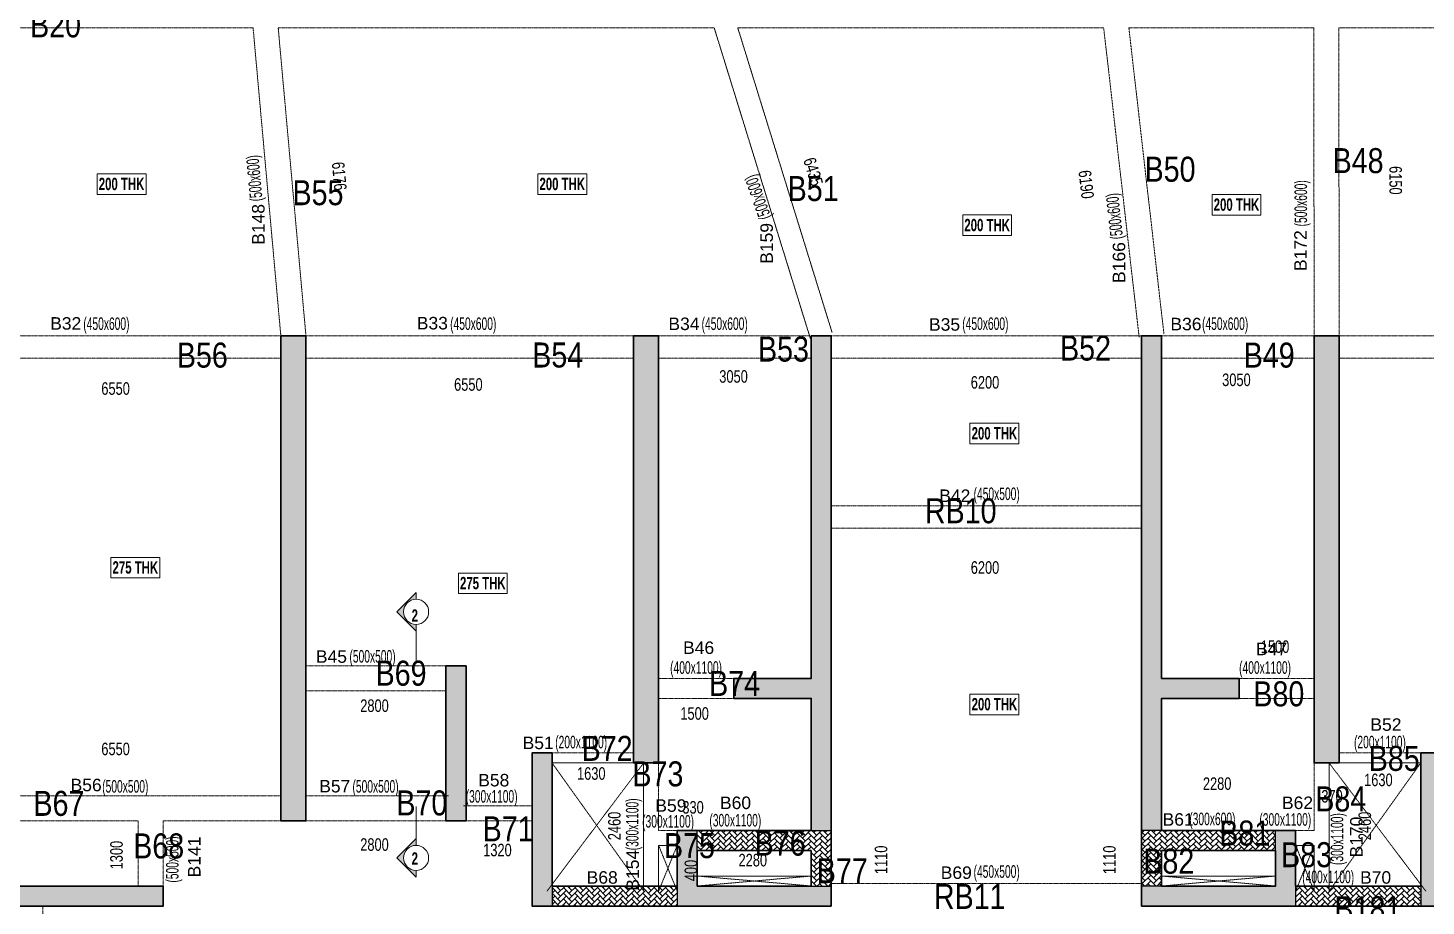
# Model space of a CAD drawing. Header units: millimetres. Extents: x 26 to 72197, y 58 to 62246.
# Drawn here: x 19381 to 47321, y 23782 to 41333 of the extents above; entities that cross this region are included whole.
import ezdxf
from ezdxf.enums import TextEntityAlignment as Align

# ---------------------------------------------------------------- set-up
doc = ezdxf.new("R2010")
doc.units = ezdxf.units.MM
doc.linetypes.add('HIDDEN', pattern=[0.375, 0.25, -0.125])
for name, color, linetype, lineweight in [('A-FLOR-IDEN', 11, 'Continuous', 9), ('A-HIDD-ABVE', 8, 'HIDDEN', 20), ('G-ANNO-SYMB', 1, 'Continuous', 9), ('S-BEAM', 7, 'Continuous', 18), ('S-BEAM-IDEN', 2, 'Continuous', 9), ('S-COL HATCH', 9, 'Continuous', 0), ('S-COLS', 5, 'Continuous', 35)]:
    doc.layers.add(name, color=color, linetype=linetype, lineweight=lineweight)
for name, color, linetype in [('Abhinav working', 6, 'Continuous'), ('Beam Nos', 7, 'Continuous'), ('changes', 7, 'Continuous')]:
    doc.layers.add(name, color=color, linetype=linetype)
doc.styles.add('Dim.s & Anno.(Misc.)', font='ARIALN.TTF')
doc.styles.add('SC-BBS1', font='SansSerif')
doc.styles.add('SOBHA', font='swisscl.ttf')
doc.styles.add('Swis721 LtCn BT', font='swisscl.ttf', dxfattribs={"width": 0.9, "height": 233.355162})
doc.styles.add('Swis721 LtCn BT_B', font='', dxfattribs={"width": 0.9, "height": 246.918336})
doc.styles.get('Swis721 LtCn BT_B').set_extended_font_data('Swis721 LtCn BT', bold=True)
pattern_1 = [(45, (-31966103.18, 21022167.41), (0, 113.13708499), [240, -80]), (135, (-31966046.61, 21022223.98), (9e-15, 113.13708499), [240, -80])]
pattern_2 = [(45, (-31794446.854, 20735559.75), (0, 113.13708499), [240, -80]), (135, (-31794390.286, 20735616.32), (9e-15, 113.13708499), [240, -80])]

# ---------------------------------------------------------------- blocks, each defined once
blk = doc.blocks.new('A$C0921b736')
at = {"layer": 'S-COL HATCH', "transparency": 33554687}
h = blk.add_hatch(color=256, dxfattribs=at)
h.dxf.hatch_style = 1
h.paths.add_polyline_path([(5425, 11675), (5425, 11275), (10175, 11275), (10175, 11675)])
h.paths.add_polyline_path([(5425, 11675), (5975, 11675), (5975, 22675), (5425, 22675)])
h = blk.add_hatch(color=256, dxfattribs=at)
h.dxf.hatch_style = 1
h.paths.add_polyline_path([(12525, 12975), (13025, 12975), (13025, 22675), (12525, 22675)])
h = blk.add_hatch(color=256, dxfattribs=at)
h.dxf.hatch_style = 1
h.paths.add_polyline_path([(19575, 14135), (20075, 14135), (20075, 22675), (19575, 22675)])
h = blk.add_hatch(color=256, dxfattribs=at)
h.dxf.hatch_style = 1
h.paths.add_polyline_path([(23525, 22675), (23125, 22675), (23125, 15825), (21575, 15825), (21575, 15425), (23125, 15425), (23125, 12785), (23525, 12785)])
h = blk.add_hatch(color=256, dxfattribs=at)
h.dxf.hatch_style = 1
h.paths.add_polyline_path([(29725, 12785), (30125, 12785), (30125, 15425), (31675, 15425), (31675, 15825), (30125, 15825), (30125, 22675), (29725, 22675)])
h = blk.add_hatch(color=256, dxfattribs=at)
h.dxf.hatch_style = 1
h.paths.add_polyline_path([(33675, 14135), (33175, 14135), (33175, 22675), (33675, 22675)])
h = blk.add_hatch(color=256, dxfattribs=at)
h.dxf.hatch_style = 1
h.paths.add_polyline_path([(15825, 12975), (16225, 12975), (16225, 16075), (15825, 16075)])
h = blk.add_hatch(color=256, dxfattribs=at)
h.dxf.hatch_style = 1
h.paths.add_polyline_path([(17945, 14335), (17545, 14335), (17545, 11275), (17945, 11275), (17945, 11675)])
h = blk.add_hatch(color=256, dxfattribs=at)
h.dxf.hatch_style = 1
h.paths.add_polyline_path([(35305, 11675), (35305, 11275), (35705, 11275), (35705, 14335), (35305, 14335)])
h = blk.add_hatch(color=256, dxfattribs=at)
h.dxf.hatch_style = 1
h.paths.add_polyline_path([(23525, 11275), (23525, 11675), (23125, 11675), (20845, 11675), (20845, 12385), (20845, 12785), (20445, 12785), (20445, 11675), (20445, 11275)])
at = {"layer": 'S-COL HATCH'}
h = blk.add_hatch(dxfattribs=at)
h.set_pattern_fill('AR-HBONE', color=256, scale=20)
h.set_pattern_definition(pattern_2)
h.paths.add_polyline_path([(23125, 12385), (23125, 11692), (23125, 11692), (23125, 11675), (23525, 11675), (23525, 12785), (20845, 12785), (20845, 12485), (20845, 12385)])
at = {"layer": 'S-COL HATCH', "transparency": 33554687}
h = blk.add_hatch(color=256, dxfattribs=at)
h.dxf.hatch_style = 1
h.paths.add_polyline_path([(32805, 11275), (32805, 11675), (32805, 12785), (32405, 12785), (32405, 12385), (32405, 11675), (30125, 11675), (29725, 11675), (29725, 11275)])
at = {"layer": 'S-COL HATCH'}
h = blk.add_hatch(dxfattribs=at)
h.set_pattern_fill('AR-HBONE', color=256, scale=20)
h.set_pattern_definition(pattern_2)
h.paths.add_polyline_path([(30125, 12385), (30125, 11692), (30125, 11692), (30125, 11675), (29725, 11675), (29725, 12785), (32405, 12785), (32405, 12485), (32405, 12385)])
h = blk.add_hatch(dxfattribs=at)
h.set_pattern_fill('AR-HBONE', color=256, scale=20)
h.set_pattern_definition(pattern_1)
h.paths.add_polyline_path([(20445, 11275), (20445, 11675), (17945, 11675), (17945, 11275)])
h = blk.add_hatch(dxfattribs=at)
h.set_pattern_fill('AR-HBONE', color=256, scale=20)
h.set_pattern_definition(pattern_1)
h.paths.add_polyline_path([(35305, 11275), (35305, 11675), (32805, 11675), (32805, 11275)])
at = {"layer": 'changes'}
for p, q in [((20845, 12385), (20845, 12785)), ((23125, 12785), (23525, 12785)), ((30125, 12785), (29725, 12785)), ((32405, 12385), (32405, 12785)), ((17945, 11675), (17945, 11275)), ((20445, 11675), (20445, 11275)), ((23125, 11675), (23525, 11675)), ((30125, 11675), (29725, 11675)), ((32805, 11675), (32805, 11275)), ((35305, 11675), (35305, 11275))]:
    blk.add_line(p, q, dxfattribs=at)
at = {"layer": 'S-COLS', "elevation": 0}
for points in [[(12525, 12975), (13025, 12975), (13025, 22675), (12525, 22675)], [(15825, 16075), (16225, 16075), (16225, 12975), (15825, 12975)], [(10175, 11675), (5425, 11675), (5425, 11275), (10175, 11275)]]:
    blk.add_lwpolyline(points, close=True, dxfattribs=at)
at = {"layer": 'S-COLS'}
for points in [[(23525, 11275), (23525, 22675), (23125, 22675), (23125, 15825), (21575, 15825), (21575, 15425), (23125, 15425), (23125, 12785), (20445, 12785), (20445, 11675), (17945, 11675), (17945, 14335), (17545, 14335), (17545, 11275), (23525, 11275)], [(29725, 11275), (29725, 22675), (30125, 22675), (30125, 15825), (31675, 15825), (31675, 15425), (30125, 15425), (30125, 12785), (32805, 12785), (32805, 11675), (35305, 11675), (35305, 14335), (35705, 14335), (35705, 11275), (29725, 11275)]]:
    blk.add_lwpolyline(points, dxfattribs=at)
for points in [[(19575, 14135), (20075, 14135), (20075, 22675), (19575, 22675)], [(33675, 14135), (33175, 14135), (33175, 22675), (33675, 22675)], [(23125, 12385), (20845, 12385), (20845, 11675), (23125, 11675)], [(30125, 12385), (32405, 12385), (32405, 11675), (30125, 11675)]]:
    blk.add_lwpolyline(points, close=True, dxfattribs=at)
blk = doc.blocks.new('Detail View - M_Section Head - Structural Type 1-785420-STILT FLOOR FRAMING PLAN')
at = {"layer": 'G-ANNO-SYMB'}
h = blk.add_hatch(color=9, dxfattribs=at)
edge = h.paths.add_edge_path(flags=0)
edge.add_line((-8.5, 0), (-9.86, 0))
edge.add_line((-9.86, 0), (-5.99, 3.87))
edge.add_line((-5.99, 3.87), (-2.12, 0))
edge.add_line((-2.12, 0), (-3.5, 0))
edge.add_arc((-6, 0), 2.5, 360, 540)
for p, q in [((-5.99, 3.87), (-9.86, 0)), ((-5.99, 3.87), (-2.12, 0)), ((-8.5, 0), (-9.86, 0)), ((-3.5, 0), (-2.12, 0))]:
    blk.add_line(p, q, dxfattribs=at)
at = {"layer": 'G-ANNO-SYMB', "color": 5}
for p, q in [((-5.99, 3.87), (-9.86, 0)), ((-2.12, 0), (-5.99, 3.87)), ((-9.86, 0), (-8.5, 0)), ((-3.5, 0), (4.24, 0)), ((-3.5, 0), (-2.12, 0))]:
    blk.add_line(p, q, dxfattribs=at)
at = {"layer": 'G-ANNO-SYMB'}
blk.add_arc((-6, 0), 2.5, 360, 180, dxfattribs=at)
at = {"layer": 'G-ANNO-SYMB', "color": 5}
for start, end in [(360, 180), (180, 360)]:
    blk.add_arc((-6, 0), 2.5, start, end, dxfattribs=at)

msp = doc.modelspace()

# ---------------------------------------------------------------- linework, layer by layer
at = {"layer": 'A-FLOR-IDEN', "color": 8, "flags": 128}
for points in [[(21740.1, 38416.8), (21740.1, 38004.9), (20762.6, 38004.9), (20762.6, 38416.8)], [(21740.1, 38416.8), (21740.1, 38004.9), (20762.6, 38004.9), (20762.6, 38416.8)], [(30547.6, 38416.8), (30547.6, 38004.9), (29570.1, 38004.9), (29570.1, 38416.8)], [(30547.6, 38416.8), (30547.6, 38004.9), (29570.1, 38004.9), (29570.1, 38416.8)], [(44021.6, 38003.3), (44021.6, 37591.4), (43044.1, 37591.4), (43044.1, 38003.3)], [(44021.6, 38003.3), (44021.6, 37591.4), (43044.1, 37591.4), (43044.1, 38003.3)], [(39038.6, 37594.3), (39038.6, 37182.4), (38061.1, 37182.4), (38061.1, 37594.3)], [(39038.6, 37594.3), (39038.6, 37182.4), (38061.1, 37182.4), (38061.1, 37594.3)], [(39184.3, 33432.5), (39184.3, 33020.7), (38206.8, 33020.7), (38206.8, 33432.5)], [(22015.5, 30751), (22015.5, 30339.2), (21038, 30339.2), (21038, 30751)], [(39184.3, 28018.3), (39184.3, 27606.4), (38206.8, 27606.4), (38206.8, 28018.3)]]:
    msp.add_lwpolyline(points, close=True, dxfattribs=at)
at = {"layer": 'A-FLOR-IDEN', "color": 8, "elevation": 0, "flags": 128}
msp.add_lwpolyline([(28959.5, 30437.6), (28959.5, 30025.8), (27982, 30025.8), (27982, 30437.6)], close=True, dxfattribs=at)
at = {"layer": 'A-HIDD-ABVE', "linetype": 'HIDDEN'}
for p, q in [((29755.1, 24081.9), (31685.1, 26641.9)), ((29855.1, 26641.9), (31685.1, 24081.9)), ((47215.1, 26641.9), (45385.1, 24081.9)), ((47315.1, 24081.9), (45385.1, 26641.9)), ((31985.1, 24991.9), (32355.1, 24081.9)), ((31985.1, 24081.9), (32355.1, 24991.9)), ((45085.1, 24991.9), (44715.1, 24081.9)), ((45085.1, 24081.9), (44715.1, 24991.9)), ((32755.1, 24382.1), (35035.1, 24181.9)), ((32755.1, 24181.9), (35035.1, 24382.1)), ((44315.1, 24382.1), (42035.1, 24181.9)), ((44315.1, 24181.9), (42035.1, 24382.1))]:
    msp.add_line(p, q, dxfattribs=at)
at = {"layer": 'S-BEAM', "linetype": 'HIDDEN'}
for p, q in [((23880.1, 41331.9), (16639.5, 41331.9)), ((23880.1, 41331.9, 0), (24436.1, 35159.5, 0)), ((24382, 41333.1, 0), (24934.1, 35204.4, 0)), ((24382.1, 41331.9), (33095.8, 41331.9)), ((33095.8, 41331.9, 0), (35020.2, 35115.4)), ((40879.5, 41331.9), (33566.9, 41331.9)), ((33566.9, 41331.9, 0), (35450.1, 35248.5)), ((41586.8, 35153.5), (40879.5, 41331.9, 0)), ((42083.5, 35210.4), (41382.6, 41333.1, 0)), ((45077.5, 41331.9), (41382.8, 41331.9)), ((45085.1, 35181.9), (45077.5, 41331.9)), ((45577.7, 41331.9), (52122.8, 41331.9)), ((45585.1, 35181.9), (45577.7, 41331.9)), ((17885.1, 35181.9), (24435.1, 35181.9, 0)), ((31485.1, 35181.9), (24935.1, 35181.9, 0)), ((31985.2, 35181.9), (35007.9, 35181.9)), ((41635.1, 35181.9), (35462.3, 35181.9)), ((45085.1, 35181.9), (42035.1, 35181.9)), ((45585.2, 35181.9), (52135.1, 35181.9, 0)), ((17885.1, 34731.9), (24435.1, 34731.9)), ((31485.1, 34731.9), (24935.1, 34731.9)), ((31985.2, 34731.9), (35035.1, 34731.9)), ((41635.1, 34731.9, 0), (35435.1, 34731.9)), ((45085.1, 34731.9), (42035.1, 34731.9)), ((45585.2, 34731.9), (52135.1, 34731.9)), ((41635.1, 31781.9), (35435.1, 31781.9)), ((41635.1, 31331.9), (35435.1, 31331.9)), ((27735.1, 28581.9, 0), (24935.1, 28581.9, 0)), ((33485.1, 28331.9), (31985.1, 28331.9)), ((43585.1, 28331.9), (45085.1, 28331.9)), ((27735.1, 28081.9, 0), (24935.1, 28081.9, 0)), ((33485.1, 27931.9), (31985.1, 27931.9)), ((43585.1, 27931.9), (45085.1, 27931.9)), ((29855.1, 26841.9), (31485.1, 26841.9)), ((47215.1, 26841.9), (45585.1, 26841.9)), ((31985.1, 26641.9), (31985.1, 25291.9)), ((45085.1, 26641.9), (45085.1, 25291.9)), ((17885.1, 25981.9), (24435.1, 25981.9)), ((24935.1, 25981.9, 0), (27785.1, 25981.9, 0)), ((28085.1, 25781.9, 0), (29455.1, 25781.9)), ((17885.1, 25481.9), (21585.1, 25481.9)), ((21585.1, 24181.9, 0), (21585.1, 25481.9, 0)), ((22085.1, 25481.9), (29455.1, 25481.9)), ((22085.1, 24181.9, 0), (22085.1, 25481.9, 0)), ((31985.1, 25291.9), (32355.1, 25291.9)), ((45085.1, 25291.9), (44715.1, 25291.9)), ((35435.1, 24231.9), (41635.1, 24231.9)), ((19680.8, 21781.9), (19680.8, 23781.9, 0))]:
    msp.add_line(p, q, dxfattribs=at)
at = {"layer": 'S-BEAM'}
for p, q in [((29855.1, 26641.9), (31485.1, 26641.9)), ((31685.1, 26641.9), (31685.1, 24081.9)), ((45385.1, 26641.9), (45385.1, 24081.9)), ((47215.1, 26641.9), (45585.1, 26641.9)), ((31985.1, 24991.9), (31985.1, 24081.9)), ((31985.1, 24991.9), (32355.1, 24991.9)), ((45085.1, 24991.9), (44715.1, 24991.9)), ((45085.1, 24991.9), (45085.1, 24081.9))]:
    msp.add_line(p, q, dxfattribs=at)
at = {"layer": 'S-BEAM', "ltscale": 250000, "elevation": 0}
msp.add_lwpolyline([(69935.6, 37345.3, -0.1044195), (37818.5, 50810.3, 0.059137), (29695.3, 56133.1, 0.059137)], format="xyb", dxfattribs=at)
at = {"layer": 'S-BEAM', "elevation": 0}
for points in [[(35035.1, 24181.9), (32755.1, 24181.9), (32755.1, 24382.1), (35035.1, 24382.1)], [(42035.1, 24181.9), (44315.1, 24181.9), (44315.1, 24382.1), (42035.1, 24382.1)]]:
    msp.add_lwpolyline(points, close=True, dxfattribs=at)
at = {"layer": 'S-BEAM', "color": 6, "ltscale": 250000}
msp.add_arc((85763.3, 120133.7, 0), 84287.8, 235.331836, 259.176604, dxfattribs=at)

# ---------------------------------------------------------------- block references
at = {"layer": 'changes'}
msp.add_blockref('A$C0921b736', (11910.1, 12506.7), dxfattribs=at)
at = {"layer": 'G-ANNO-SYMB', "extrusion": (0, 0, -1), "yscale": 99.99999999999991, "zscale": 99.99999999999991, "rotation": 270}
for p, xscale in [((-27138.5, 29062.3), 99.99999999999991), ((-27138.5, 25344.5), -99.99999999999991)]:
    msp.add_blockref('Detail View - M_Section Head - Structural Type 1-785420-STILT FLOOR FRAMING PLAN', p, dxfattribs=dict(at, xscale=xscale))

# ---------------------------------------------------------------- texts
at = {"layer": 'A-FLOR-IDEN', "color": 1, "char_height": 246.92, "width": 1155, "attachment_point": 2, "line_spacing_factor": 0.964267, "style": 'Swis721 LtCn BT_B'}
for s, insert in [('200 THK', (21251.3, 38338.7)), ('200 THK', (21251.3, 38338.7)), ('200 THK', (30058.8, 38338.7)), ('200 THK', (30058.8, 38338.7)), ('200 THK', (43532.8, 37925.2)), ('200 THK', (43532.8, 37925.2)), ('200 THK', (38549.8, 37516.2)), ('200 THK', (38549.8, 37516.2)), ('200 THK', (38695.6, 33354.5)), ('275 THK', (21526.8, 30673)), ('275 THK', (28470.8, 30359.6, 0)), ('200 THK', (38695.6, 27940.2))]:
    msp.add_mtext(s, dxfattribs=dict(at, insert=insert))
at = {"layer": 'Abhinav working', "color": 2}
for s, height, style, p in [('B20', 500, 'Dim.s & Anno.(Misc.)', (19421.8, 41143.8, 0)), ('B48', 500, 'Dim.s & Anno.(Misc.)', (45453.7, 38430.6)), ('B50', 500, 'Dim.s & Anno.(Misc.)', (41695.7, 38259.1, 0)), ('B55', 500, 'Dim.s & Anno.(Misc.)', (24667.1, 37789.9, 0)), ('B51', 500, 'Dim.s & Anno.(Misc.)', (34562.2, 37872.5, 0)), ('B56', 500, 'Dim.s & Anno.(Misc.)', (22355.7, 34543.8, 0)), ('B54', 500, 'Dim.s & Anno.(Misc.)', (29458.5, 34545.8, 0)), ('B53', 500, 'Dim.s & Anno.(Misc.)', (33969.6, 34664.2)), ('B52', 500, 'Dim.s & Anno.(Misc.)', (40006, 34684.4)), ('B49', 500, 'Dim.s & Anno.(Misc.)', (43676.4, 34543.8, 0)), ('6550', 250, 'SOBHA', (20846.9, 34000.5)), ('6550', 250, 'SOBHA', (27896.9, 34081.8)), ('RB10', 500, 'Dim.s & Anno.(Misc.)', (37305.3, 31432.1)), ('6200', 250, 'SOBHA', (38221.9, 30423.2)), ('1500', 250, 'SOBHA', (44018.5, 28840.8)), ('B69', 500, 'Dim.s & Anno.(Misc.)', (26327.8, 28186.3)), ('B74', 500, 'Dim.s & Anno.(Misc.)', (32993.2, 27980.9)), ('B80', 500, 'Dim.s & Anno.(Misc.)', (43869.4, 27773.2, 0)), ('2800', 250, 'SOBHA', (26021.3, 27662.1)), ('1500', 250, 'SOBHA', (32418.5, 27506)), ('B72', 500, 'Dim.s & Anno.(Misc.)', (30445.3, 26683.2, 0)), ('6550', 250, 'SOBHA', (20846.9, 26797.2)), ('B85', 500, 'Dim.s & Anno.(Misc.)', (46175.3, 26483.2, 0)), ('1630', 250, 'SOBHA', (30353.5, 26306.2)), ('B73', 500, 'Dim.s & Anno.(Misc.)', (31460.3, 26173.8, 0)), ('2280', 250, 'SOBHA', (42861.3, 26103.7)), ('1630', 250, 'SOBHA', (46083.5, 26178.5)), ('B67', 500, 'Dim.s & Anno.(Misc.)', (19490.5, 25584.1)), ('B70', 500, 'Dim.s & Anno.(Misc.)', (26743.1, 25592.9)), ('B84', 500, 'Dim.s & Anno.(Misc.)', (45107.7, 25673.3)), ('370', 250, 'SOBHA', (45228.4, 25851.3)), ('330', 250, 'SOBHA', (32458.6, 25630.4)), ('B71', 500, 'Dim.s & Anno.(Misc.)', (28466.6, 25074.2)), ('B81', 500, 'Dim.s & Anno.(Misc.)', (43188.4, 24990.5)), ('B68', 500, 'Dim.s & Anno.(Misc.)', (21483.9, 24733.4)), ('B75', 500, 'Dim.s & Anno.(Misc.)', (32091.4, 24739.4, 0)), ('B76', 500, 'Dim.s & Anno.(Misc.)', (33902.9, 24789.9)), ('2800', 250, 'SOBHA', (26021.3, 24885.7)), ('1320', 250, 'SOBHA', (28478.5, 24776.7)), ('B82', 500, 'Dim.s & Anno.(Misc.)', (41670.3, 24429.4)), ('B83', 500, 'Dim.s & Anno.(Misc.)', (44423.6, 24558.5)), ('2280', 250, 'SOBHA', (33581.3, 24574.8)), ('B77', 500, 'Dim.s & Anno.(Misc.)', (35145, 24238.2)), ('RB11', 500, 'Dim.s & Anno.(Misc.)', (37485.2, 23724.3)), ('B181', 500, 'Dim.s & Anno.(Misc.)', (45489.8, 23475.8, 0))]:
    msp.add_text(s, height=height, dxfattribs=dict(at, style=style)).set_placement(p)
at = {"layer": 'Abhinav working', "color": 2, "style": 'SOBHA'}
for s, rotation, p in [('6176', 275.13846, (25452.7, 38643.4)), ('6435', 287.1295, (34871.2, 38694.3)), ('6150', 270.06916, (46589, 38571.4)), ('6190', 276.53047, (40374.9, 38474.2)), ('3050', 359.99986, (33196.6, 34242.4)), ('6200', 0.00014, (38221.9, 34124.1)), ('3050', 0.00014, (43246.6, 34175)), ('2460', 90, (31224.8, 25098.1)), ('2460', 90, (46221.6, 25098.1)), ('1300', 90, (21274.5, 24515.3)), ('1110', 90, (36554.7, 24420.3)), ('1110', 90, (41117.9, 24420.3)), ('400', 90, (32754.3, 24278.1))]:
    msp.add_text(s, height=250, rotation=rotation, dxfattribs=at).set_placement(p)
at = {"layer": 'Beam Nos', "color": 3, "style": 'SC-BBS1'}
for s, p in [('B148', (24183.8, 37406.2, 0)), ('B159', (34342.7, 37026.7, 0)), ('B172', (45011, 36882.3)), ('B166', (41384.4, 36644, 0)), ('B170', (46127.6, 25160.9)), ('B141', (22904.3, 24762.2)), ('B154', (31665.7, 24497.4, 0))]:
    msp.add_text(s, height=250, rotation=90, dxfattribs=at).set_placement(p, align=Align.BOTTOM_CENTER)
for s, p in [('B32', (20135.8, 35227.3)), ('B33', (27462.5, 35232.5)), ('B34', (32490.8, 35219.1)), ('B35', (37698.7, 35206.5)), ('B36', (42523.3, 35214.4)), ('B42', (37903.8, 31782.7)), ('B46', (32784, 28745.6)), ('B45', (25445, 28568.1)), ('B47', (44233.5, 28720.6)), ('B52', (46519.3, 27209)), ('B51', (29576.5, 26842.6)), ('B56', (20543, 26000.9)), ('B57', (25512.3, 25977.8, 0)), ('B58', (28689.6, 26097.9)), ('B59', (32228.8, 25590)), ('B60', (33521.1, 25645.1)), ('B62', (44752, 25645.5)), ('B61', (42366.7, 25313)), ('B68', (30856.8, 24153.6)), ('B69', (37933.3, 24248.6)), ('B70', (46313.3, 24153.6))]:
    msp.add_text(s, height=250, dxfattribs=at).set_placement(p, align=Align.BOTTOM_CENTER)
at = {"layer": 'G-ANNO-SYMB', "color": 5, "char_height": 246.9, "width": 330, "attachment_point": 8, "line_spacing_factor": 0.964267, "style": 'Swis721 LtCn BT_B'}
for insert in [(27111.9, 29464.7), (27111.9, 24608.6)]:
    msp.add_mtext('2', dxfattribs=dict(at, insert=insert))
at = {"layer": 'S-BEAM-IDEN', "style": 'Swis721 LtCn BT', "width": 0.8}
for s, rotation, p in [('(500x600)', 95.07956, (24069.2, 37878.6, 0)), ('(500x600)', 109.17734, (34237, 37553.9, 0)), ('(500x600)', 96.26123, (41267.5, 37122.8, 0)), ('(500x600)', 90, (44942.4, 37365.9)), ('(500x500)', 360, (25805.5, 28648.6, 0)), ('(400x1100)', 360, (32214.1, 28424.1, 0)), ('(200x1100)', 360, (29917.9, 26934.1, 0)), ('(500x500)', 360, (20864.4, 26048.6)), ('(500x500)', 360, (25865.9, 26048.6)), ('(300x1100)', 360, (28128.6, 25848.6)), ('(300x1100)', 90, (31581.9, 24896.4, 0)), ('(300x1100)', 360, (31654.7, 25350.1, 0)), ('(300x1100)', 360, (32999, 25372, 0)), ('(300x1100)', 90, (45667.2, 24601.6, 0)), ('(500x500)', 90, (22390.3, 24250.6))]:
    msp.add_text(s, height=250, rotation=rotation, dxfattribs=at).set_placement(p)
for s, p in [('(450x600)', (20486.9, 35296.9)), ('(450x600)', (27818.2, 35296.9)), ('(450x600)', (32843.3, 35296.9)), ('(450x600)', (38052.7, 35296.9)), ('(450x600)', (42844.6, 35296.9)), ('(450x500)', (38278.9, 31896.9)), ('(400x1100)', (43585.2, 28424.1, 0)), ('(200x1100)', (45881.3, 26934.1, 0)), ('(300x600)', (42589.5, 25398.3)), ('(300x1100)', (43990.1, 25387.8, 0)), ('(450x500)', (38278.9, 24346.9)), ('(400x1100)', (44846.7, 24239.8, 0))]:
    msp.add_text(s, height=250, dxfattribs=at).set_placement(p)

doc.saveas('drawing.dxf')
